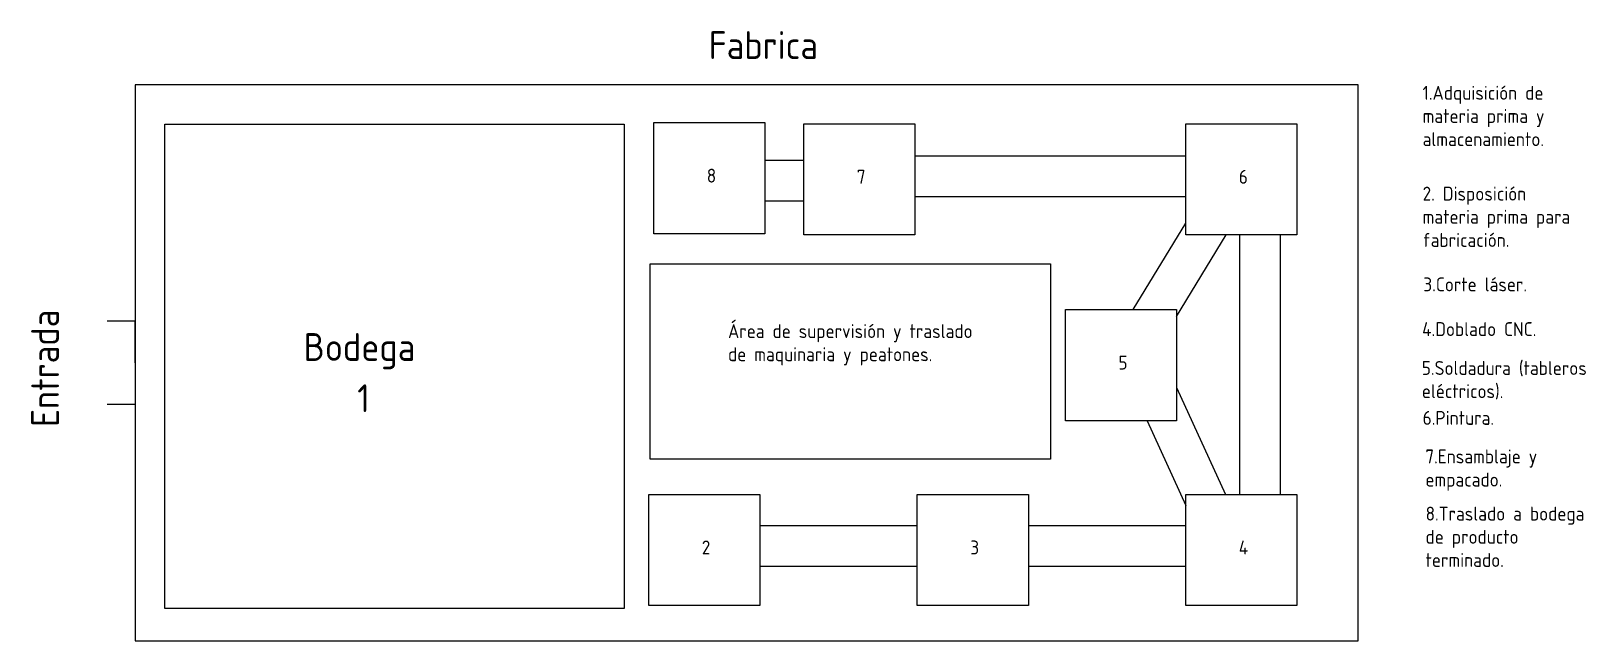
# Model space of a CAD drawing. Header units: millimetres. Extents: x -3798 to 52125, y 66 to 21996.
import ezdxf

# ---------------------------------------------------------------- set-up
doc = ezdxf.new("R2010")
doc.units = ezdxf.units.MM
doc.styles.get("Standard").update_dxf_attribs({"font": 'arial.ttf'})

msp = doc.modelspace()

# ---------------------------------------------------------------- linework, layer by layer
for p, q in [((-60, 20066), (-60, 10066)), ((22595, 17360), (23991, 17360)), ((27991, 17512), (37731, 17512)), ((22595, 15896), (23991, 15896)), ((27991, 16048), (37731, 16048)), ((35841, 11984), (37731, 15085)), ((37402, 11731), (39191, 14667)), ((39670, 14667), (39670, 5335)), ((41134, 14667), (41134, 5335)), ((-60, 11566), (-1060, 11566)), ((-60, 10066), (-60, 11566)), ((-60, 10066), (-60, 8566)), ((37402, 9178), (39160, 5335)), ((-60, 8566), (-1060, 8566)), ((36339, 7984), (37731, 4940)), ((22416, 4222), (28074, 4222)), ((32074, 4222), (37731, 4222)), ((22416, 2758), (28074, 2758)), ((32074, 2758), (37731, 2758))]:
    msp.add_line(p, q)
for points in [[(-60, 66), (43940, 66), (43940, 20066), (-60, 20066)], [(1016, 18654), (17539, 18654), (17539, 1235), (1016, 1235)], [(18595, 18707), (22595, 18707), (22595, 14707), (18595, 14707)], [(23991, 18667), (27991, 18667), (27991, 14667), (23991, 14667)], [(37731, 18667), (41731, 18667), (41731, 14667), (37731, 14667)], [(18463, 13625), (32868, 13625), (32868, 6597), (18463, 6597)], [(33402, 11984), (37402, 11984), (37402, 7984), (33402, 7984)], [(18416, 5335), (22416, 5335), (22416, 1335), (18416, 1335)], [(28074, 5335), (32074, 5335), (32074, 1335), (28074, 1335)], [(37731, 5335), (41731, 5335), (41731, 1335), (37731, 1335)]]:
    msp.add_lwpolyline(points, close=True)

# ---------------------------------------------------------------- texts
at = {"attachment_point": 1}
for s, width, insert, char_height in [('{\\Fiso|c0;Fabrica}', 2344.62, (20576, 21993), 1000), ('{\\Fisocp|c0;1.Adquisición de materia prima y almacenamiento.}', 4888.79, (46252, 20027), 500), ('{\\fArial|b1|i0|c0|p34;bodega}', 16522.9, (1016, 18654), 2.5), ('{\\Fiso|c0;8}', 1120.97, (20505, 17047), 500), ('{\\Fiso|c0;7}', 1120.97, (25901, 17008), 500), ('{\\Fiso|c0;6}', 1120.97, (39641, 17008), 500), ('{\\Fisocp|c0;2. Disposición materia prima para fabricación.}', 5917.47, (46252, 16401), 500), ('{\\Fisocp|c0;3.Corte láser.}', 5732.31, (46280, 13137), 500), ('{\\Fisocp|c0;Área de supervisión y traslado de maquinaria y peatones.}', 8843.09, (21269, 11458), 500), ('{\\Fisocp|c0;4.Doblado CNC.}', 6431.71, (46235, 11529), 500), ('{\\Fiso|c0;Bodega}', 7269.99, (6001, 11136), 1000), ('{\\Fiso|c0;5}', 1120.97, (35312, 10324), 500), ('\\P{\\Fisocp|c0;\\H200x;5.Soldadura (tableros eléctricos).}', 6277.33, (46225, 10135), 2.5), ('{\\Fisocp|c0;1}', 2645.69, (7933, 9293), 1000), ('{\\Fisocp|c0;6.Pintura.}', 3665.49, (46254, 8336), 500), ('{\\Fisocp|c0;7.Ensamblaje y empacado.}', 4943.15, (46351, 6950), 500), (' {\\Fisocp|c0;\\H200x;8.Traslado a bodega de producto terminado.}', 5879.67, (46358, 4893), 2.5), ('{\\Fiso|c0;2}', 1120.97, (20326, 3676), 500), ('{\\Fiso|c0;3}', 1120.97, (29983, 3676), 500), ('{\\Fiso|c0;4}', 1120.97, (39641, 3676), 500)]:
    msp.add_mtext_dynamic_manual_height_columns(s, width=width, gutter_width=12.5, heights=[0], dxfattribs=dict(at, insert=insert, char_height=char_height))
at = {"insert": (-3795, 7762), "char_height": 1000, "attachment_point": 1, "rotation": 90}
msp.add_mtext_dynamic_manual_height_columns('{\\Fiso|c0;Entrada}', width=1190.1, gutter_width=12.5, heights=[0], dxfattribs=at)

doc.saveas('drawing.dxf')
